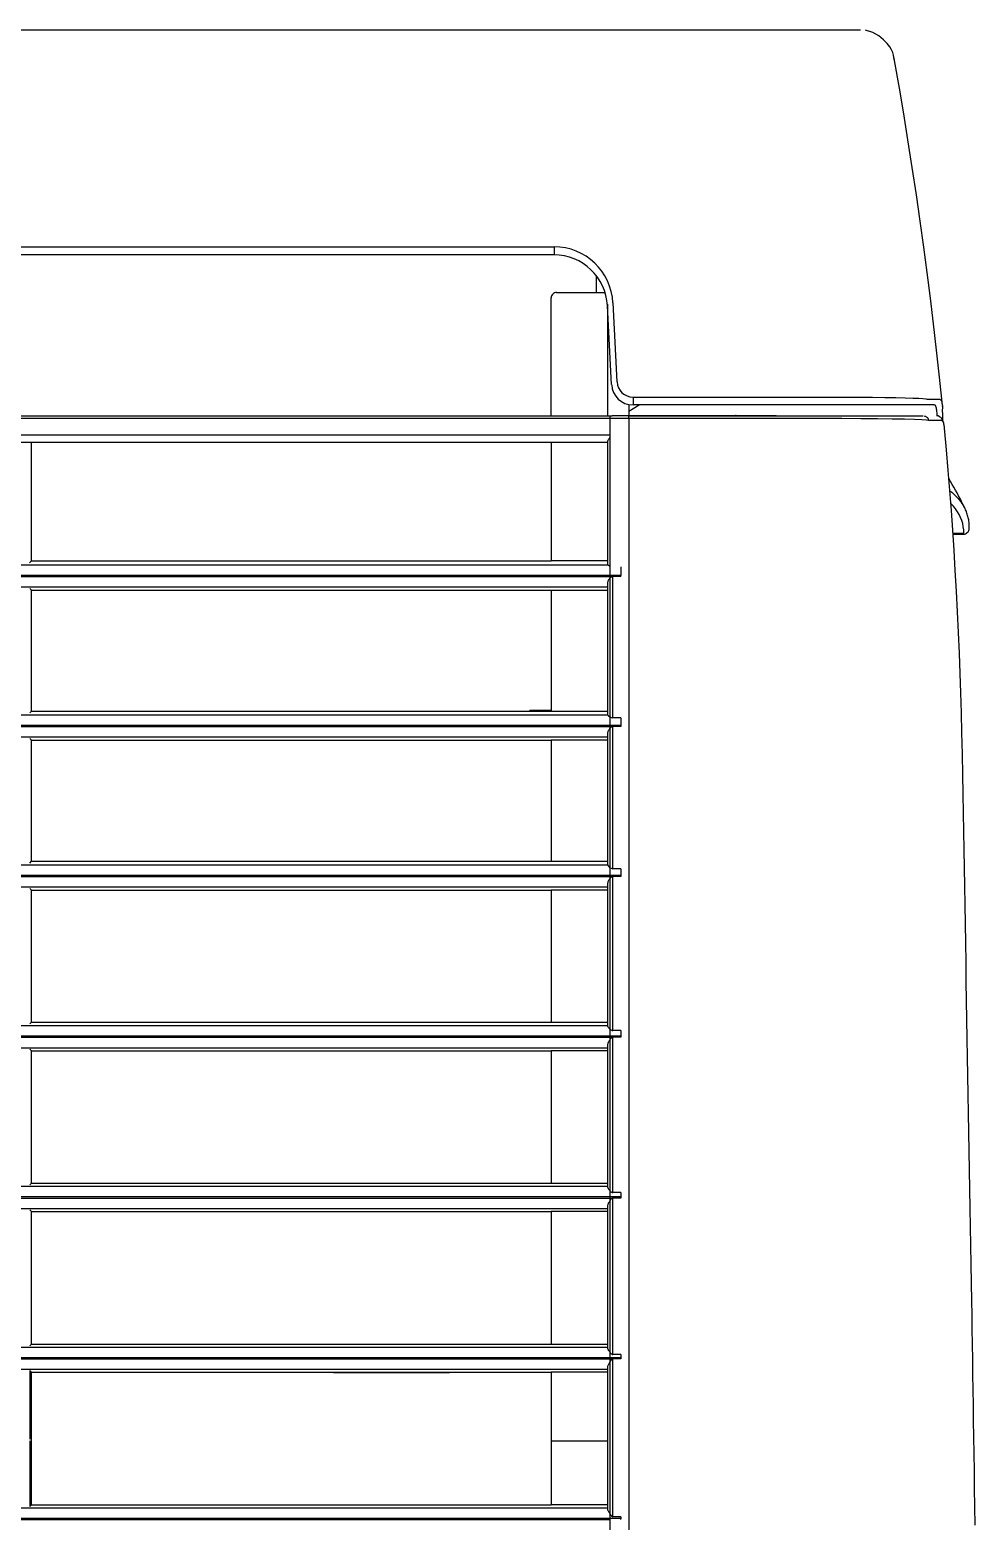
# Model space of a CAD drawing. Header units: millimetres. Extents: x -13830 to 215738, y -24143 to 193994.
# Drawn here: x 53978.7 to 54066.9, y 98409.1 to 98548.3 of the extents above; entities that cross this region are included whole.
import ezdxf

# ---------------------------------------------------------------- set-up
doc = ezdxf.new("R2010")
doc.units = ezdxf.units.MM
doc.header["$LTSCALE"] = 100
doc.layers.add('A-Fin-Stone', color=64, linetype='CONTINUOUS')
doc.layers.add('PRANDCM', color=7, linetype='CONTINUOUS')
doc.layers.add('M-2019.7.9', color=6, linetype='CONTINUOUS', lineweight=15)

# ---------------------------------------------------------------- blocks, each defined once
blk = doc.blocks.new('FXAP22-36NVC-F')
at = {"layer": 'PRANDCM', "linetype": 'Continuous'}
for p, q in [((303.14, 346.69), (303.14, 456.45)), ((304.89, 456.45), (304.89, 346.69)), ((270.8, 449.94), (270.83, 448.21)), ((270.83, 448.21), (270.86, 446.51)), ((303.89, 449.42), (303.89, 449.32)), ((303.89, 449.16), (303.89, 449.32)), ((303.89, 449.32), (929.89, 449.32)), ((303.89, 449.16), (304.64, 449.16)), ((304.64, 449.16), (304.64, 434.42)), ((304.7, 449.13), (304.64, 449.16)), ((304.75, 449.09), (304.7, 449.13)), ((304.79, 449.03), (304.75, 449.09)), ((304.83, 448.98), (304.79, 449.03)), ((304.87, 448.93), (304.83, 448.98)), ((304.91, 448.88), (304.87, 448.93)), ((928.89, 449.42), (304.89, 449.42)), ((304.94, 448.82), (304.91, 448.88)), ((304.98, 448.77), (304.94, 448.82)), ((305.01, 448.72), (304.98, 448.77)), ((305.04, 448.67), (305.01, 448.72)), ((305.07, 448.62), (305.04, 448.67)), ((305.09, 448.58), (305.07, 448.62)), ((305.11, 448.54), (305.09, 448.58)), ((305.12, 448.5), (305.11, 448.54)), ((305.13, 448.46), (305.12, 448.5)), ((305.14, 448.43), (305.13, 448.46)), ((305.14, 435.23), (305.14, 448.43)), ((928.64, 448.32), (305.14, 448.32)), ((358.89, 448.04), (359.05, 448.2)), ((359.05, 442.06), (359.05, 448.2)), ((305.14, 448.04), (310.39, 448.04)), ((310.39, 442.06), (310.39, 448.04)), ((358.89, 448.04), (310.39, 448.04)), ((358.89, 448.04), (358.89, 442.06)), ((270.86, 446.51), (270.88, 444.86)), ((270.88, 444.86), (270.9, 443.26)), ((270.9, 443.26), (270.93, 441.71)), ((270.93, 441.71), (270.95, 440.21)), ((310.39, 442.06), (305.14, 442.06)), ((310.39, 435.68), (310.39, 442.06)), ((358.89, 442.06), (358.89, 435.68)), ((359.05, 435.52), (359.05, 441.91)), ((270.95, 440.21), (270.97, 438.75)), ((270.97, 438.75), (270.99, 437.32)), ((270.99, 437.32), (271.01, 435.9)), ((271.01, 435.9), (271.03, 434.48)), ((305.14, 435.68), (310.39, 435.68)), ((358.89, 435.68), (310.39, 435.68)), ((329.89, 435.71), (319.89, 435.71)), ((320.69, 435.71), (320.69, 435.68)), ((329.89, 435.74), (330.69, 435.74)), ((358.89, 435.68), (359.05, 435.52)), ((271.03, 434.48), (271.05, 433.06)), ((303.89, 434.32), (303.89, 434.42)), ((303.89, 434.42), (304.64, 434.42)), ((303.89, 434.03), (303.89, 434.32)), ((303.89, 434.32), (929.89, 434.32)), ((304.64, 434.42), (304.7, 434.45)), ((929.14, 434.42), (304.64, 434.42)), ((304.7, 434.45), (304.75, 434.5)), ((304.75, 434.5), (304.79, 434.55)), ((304.79, 434.55), (304.83, 434.61)), ((304.83, 434.61), (304.87, 434.66)), ((304.87, 434.66), (304.91, 434.72)), ((304.91, 434.72), (304.94, 434.78)), ((304.94, 434.78), (304.98, 434.83)), ((304.98, 434.83), (305.01, 434.89)), ((305.01, 434.89), (305.04, 434.94)), ((305.04, 434.94), (305.07, 435)), ((305.07, 435), (305.09, 435.05)), ((305.09, 435.05), (305.11, 435.09)), ((305.11, 435.09), (305.12, 435.14)), ((305.12, 435.14), (305.13, 435.19)), ((305.13, 435.19), (305.14, 435.23)), ((305.14, 435.42), (928.64, 435.42)), ((359.06, 435.51), (359.05, 435.52)), ((271.05, 433.06), (271.07, 431.64)), ((303.89, 434.03), (304.64, 434.03)), ((304.64, 434.03), (304.64, 419.42)), ((304.7, 434.01), (304.64, 434.03)), ((304.75, 433.97), (304.7, 434.01)), ((304.8, 433.93), (304.75, 433.97)), ((304.84, 433.88), (304.8, 433.93)), ((304.88, 433.84), (304.84, 433.88)), ((304.92, 433.79), (304.88, 433.84)), ((304.95, 433.74), (304.92, 433.79)), ((304.98, 433.69), (304.95, 433.74)), ((305.02, 433.65), (304.98, 433.69)), ((305.05, 433.61), (305.02, 433.65)), ((305.07, 433.56), (305.05, 433.61)), ((305.09, 433.53), (305.07, 433.56)), ((305.11, 433.49), (305.09, 433.53)), ((305.12, 433.46), (305.11, 433.49)), ((305.13, 433.43), (305.12, 433.46)), ((305.14, 433.4), (305.13, 433.43)), ((305.14, 420.2), (305.14, 433.4)), ((928.64, 433.32), (305.14, 433.32)), ((310.39, 433.04), (305.14, 433.04)), ((358.89, 433.04), (310.39, 433.04)), ((310.39, 420.68), (310.39, 433.04)), ((359.05, 433.21), (358.89, 433.04)), ((358.89, 433.04), (358.89, 420.68)), ((271.07, 431.64), (271.1, 430.31)), ((271.1, 430.31), (271.12, 429)), ((271.12, 429), (271.14, 427.37)), ((271.14, 427.37), (271.17, 425.6)), ((271.17, 425.6), (271.2, 423.84)), ((271.2, 423.84), (271.23, 422.1)), ((271.23, 422.1), (271.26, 420.35)), ((271.26, 420.35), (271.29, 418.59)), ((305.14, 420.68), (310.39, 420.68)), ((305.14, 420.42), (928.64, 420.42)), ((358.89, 420.68), (310.39, 420.68)), ((358.89, 420.68), (359.05, 420.52)), ((303.89, 419.32), (303.89, 419.42)), ((303.89, 419.42), (304.64, 419.42)), ((303.89, 418.91), (303.89, 419.32)), ((303.89, 419.32), (929.89, 419.32)), ((303.89, 418.91), (304.64, 418.91)), ((304.64, 419.42), (304.7, 419.44)), ((929.14, 419.42), (304.64, 419.42)), ((304.64, 418.91), (304.64, 404.42)), ((304.7, 418.9), (304.64, 418.91)), ((304.7, 419.44), (304.75, 419.49)), ((304.75, 418.87), (304.7, 418.9)), ((304.75, 419.49), (304.8, 419.53)), ((304.8, 419.53), (304.84, 419.58)), ((304.84, 419.58), (304.88, 419.64)), ((304.88, 419.64), (304.91, 419.69)), ((304.91, 419.69), (304.95, 419.75)), ((304.95, 419.75), (304.98, 419.8)), ((304.98, 419.8), (305.02, 419.86)), ((305.02, 419.86), (305.05, 419.91)), ((305.05, 419.91), (305.07, 419.96)), ((305.07, 419.96), (305.09, 420.01)), ((305.09, 420.01), (305.11, 420.06)), ((305.11, 420.06), (305.12, 420.11)), ((305.12, 420.11), (305.13, 420.15)), ((305.13, 420.15), (305.14, 420.2)), ((271.29, 418.59), (271.32, 416.83)), ((304.8, 418.83), (304.75, 418.87)), ((304.84, 418.79), (304.8, 418.83)), ((304.88, 418.75), (304.84, 418.79)), ((304.92, 418.71), (304.88, 418.75)), ((304.96, 418.66), (304.92, 418.71)), ((304.99, 418.62), (304.96, 418.66)), ((305.02, 418.58), (304.99, 418.62)), ((305.05, 418.54), (305.02, 418.58)), ((305.07, 418.51), (305.05, 418.54)), ((305.1, 418.48), (305.07, 418.51)), ((305.11, 418.45), (305.1, 418.48)), ((305.13, 418.42), (305.11, 418.45)), ((305.13, 418.39), (305.13, 418.42)), ((305.14, 418.37), (305.13, 418.39)), ((305.14, 405.17), (305.14, 418.37)), ((928.64, 418.32), (305.14, 418.32)), ((310.39, 418.03), (305.14, 418.03)), ((310.39, 405.69), (310.39, 418.03)), ((358.89, 418.03), (310.39, 418.03)), ((359.05, 418.2), (358.89, 418.03)), ((358.89, 418.03), (358.89, 405.69)), ((271.32, 416.83), (271.35, 415.06)), ((271.35, 415.06), (271.39, 413.28)), ((271.39, 413.28), (271.42, 411.51)), ((271.42, 411.51), (271.45, 409.75)), ((271.45, 409.75), (271.48, 408)), ((271.48, 408), (271.51, 406.26)), ((271.51, 406.26), (271.54, 404.52)), ((305.07, 404.93), (305.09, 404.98)), ((305.09, 404.98), (305.11, 405.03)), ((305.11, 405.03), (305.12, 405.08)), ((305.12, 405.08), (305.13, 405.12)), ((305.13, 405.12), (305.14, 405.17)), ((305.14, 405.69), (310.39, 405.69)), ((305.14, 405.42), (928.64, 405.42)), ((358.89, 405.69), (310.39, 405.69)), ((358.89, 405.69), (359.05, 405.52)), ((271.54, 404.52), (271.57, 402.76)), ((303.89, 404.32), (303.89, 404.42)), ((303.89, 404.42), (304.64, 404.42)), ((303.89, 404.32), (929.89, 404.32)), ((303.89, 403.8), (303.89, 404.32)), ((303.89, 403.8), (304.64, 403.8)), ((304.64, 404.42), (304.7, 404.44)), ((929.14, 404.42), (304.64, 404.42)), ((304.64, 403.8), (304.64, 389.42)), ((304.7, 403.79), (304.64, 403.8)), ((304.7, 404.44), (304.75, 404.47)), ((304.75, 403.76), (304.7, 403.79)), ((304.75, 404.47), (304.8, 404.52)), ((304.8, 403.73), (304.75, 403.76)), ((304.8, 404.52), (304.84, 404.56)), ((304.85, 403.7), (304.8, 403.73)), ((304.84, 404.56), (304.88, 404.61)), ((304.89, 403.66), (304.85, 403.7)), ((304.88, 404.61), (304.92, 404.67)), ((304.92, 403.63), (304.89, 403.66)), ((304.92, 404.67), (304.95, 404.72)), ((304.96, 403.59), (304.92, 403.63)), ((304.95, 404.72), (304.99, 404.77)), ((304.99, 403.56), (304.96, 403.59)), ((304.99, 404.77), (305.02, 404.83)), ((305.02, 404.83), (305.05, 404.88)), ((305.05, 404.88), (305.07, 404.93)), ((271.57, 402.76), (271.6, 400.99)), ((305.02, 403.52), (304.99, 403.56)), ((305.05, 403.49), (305.02, 403.52)), ((305.08, 403.46), (305.05, 403.49)), ((305.1, 403.43), (305.08, 403.46)), ((305.11, 403.41), (305.1, 403.43)), ((305.13, 403.38), (305.11, 403.41)), ((305.13, 403.36), (305.13, 403.38)), ((305.14, 403.35), (305.13, 403.36)), ((305.14, 390.14), (305.14, 403.35)), ((928.64, 403.32), (305.14, 403.32)), ((310.39, 403.02), (305.14, 403.02)), ((358.89, 403.02), (310.39, 403.02)), ((310.39, 390.69), (310.39, 403.02)), ((359.05, 403.18), (358.89, 403.02)), ((358.89, 403.02), (358.89, 390.69)), ((271.6, 400.99), (271.63, 399.2)), ((271.63, 399.2), (271.66, 397.41)), ((271.66, 397.41), (271.69, 395.61)), ((271.69, 395.61), (271.72, 393.83)), ((271.72, 393.83), (271.75, 392.06)), ((271.75, 392.06), (271.78, 390.32)), ((271.78, 390.32), (271.81, 388.61)), ((304.89, 389.59), (304.92, 389.64)), ((304.92, 389.64), (304.96, 389.69)), ((304.96, 389.69), (304.99, 389.75)), ((304.99, 389.75), (305.02, 389.8)), ((305.02, 389.8), (305.05, 389.85)), ((305.05, 389.85), (305.08, 389.9)), ((305.08, 389.9), (305.1, 389.95)), ((305.1, 389.95), (305.11, 390)), ((305.11, 390), (305.13, 390.05)), ((305.13, 390.09), (305.14, 390.14)), ((305.13, 390.05), (305.13, 390.09)), ((305.14, 390.69), (310.39, 390.69)), ((305.14, 390.42), (928.64, 390.42)), ((358.89, 390.69), (310.39, 390.69)), ((358.89, 390.69), (359.06, 390.53)), ((271.81, 388.61), (271.84, 386.91)), ((303.89, 389.32), (303.89, 389.42)), ((303.89, 389.42), (304.64, 389.42)), ((303.89, 389.32), (929.89, 389.32)), ((303.89, 388.7), (303.89, 389.32)), ((303.89, 388.7), (304.64, 388.7)), ((304.64, 389.42), (304.7, 389.44)), ((929.14, 389.42), (304.64, 389.42)), ((304.64, 388.7), (304.64, 375.42)), ((304.7, 389.44), (304.75, 389.47)), ((304.75, 389.47), (304.8, 389.5)), ((304.8, 389.5), (304.85, 389.55)), ((304.85, 389.55), (304.89, 389.59)), ((305.14, 376.11), (305.14, 388.33)), ((928.64, 388.32), (305.14, 388.32)), ((271.84, 386.91), (271.87, 385.21)), ((310.39, 388), (305.14, 388)), ((358.89, 388), (310.39, 388)), ((310.39, 376.7), (310.39, 388)), ((359.06, 388.17), (358.89, 388)), ((358.89, 388), (358.89, 376.7)), ((271.87, 385.21), (271.9, 383.49)), ((271.9, 383.49), (271.93, 381.73)), ((271.93, 381.73), (271.96, 379.91)), ((271.96, 379.91), (272, 378.02)), ((272, 378.02), (272, 378.02)), ((272, 378.02), (272, 378.02)), ((272, 378.02), (272, 378.02)), ((272, 378.02), (272, 378.02)), ((272, 378.02), (272, 378.02)), ((272, 378.02), (272, 378.02)), ((272, 378.02), (272, 378.02)), ((272, 378.01), (272.04, 376.01)), ((272.04, 376.01), (272.08, 374.13)), ((304.98, 375.69), (305.01, 375.76)), ((305.01, 375.76), (305.05, 375.82)), ((305.05, 375.82), (305.08, 375.88)), ((305.08, 375.88), (305.1, 375.94)), ((305.1, 375.94), (305.12, 376)), ((305.12, 376), (305.13, 376.05)), ((305.13, 376.05), (305.14, 376.11)), ((305.14, 376.7), (310.39, 376.7)), ((305.14, 376.42), (928.64, 376.42)), ((358.89, 376.7), (310.39, 376.7)), ((358.89, 376.7), (359.06, 376.53)), ((303.89, 375.32), (303.89, 375.42)), ((303.89, 375.42), (304.64, 375.42)), ((303.89, 374.61), (303.89, 375.32)), ((303.89, 375.32), (929.89, 375.32)), ((303.89, 374.61), (304.64, 374.61)), ((304.64, 375.42), (304.71, 375.44)), ((929.14, 375.42), (304.64, 375.42)), ((304.64, 374.61), (304.64, 361.42)), ((304.71, 375.44), (304.78, 375.47)), ((304.78, 375.47), (304.83, 375.52)), ((304.83, 375.52), (304.88, 375.57)), ((304.88, 375.57), (304.93, 375.63)), ((304.93, 375.63), (304.98, 375.69)), ((272.08, 374.13), (272.14, 372.29)), ((305.14, 362.09), (305.14, 374.32)), ((928.64, 374.32), (305.14, 374.32)), ((310.39, 373.98), (305.14, 373.98)), ((310.39, 362.71), (310.39, 373.98)), ((358.89, 373.98), (310.39, 373.98)), ((310.39, 373.93), (312.39, 373.93)), ((312.39, 373.98), (312.39, 373.93)), ((359.06, 374.16), (358.89, 373.98)), ((358.89, 373.98), (358.89, 362.71)), ((272.14, 372.29), (272.2, 370.46)), ((272.2, 370.46), (272.27, 368.57)), ((272.27, 368.57), (272.35, 366.66)), ((272.35, 366.66), (272.44, 364.73)), ((272.44, 364.73), (272.55, 362.79)), ((272.55, 362.79), (272.66, 360.87)), ((305.05, 361.79), (305.08, 361.85)), ((305.08, 361.85), (305.1, 361.91)), ((305.1, 361.91), (305.12, 361.97)), ((305.12, 361.97), (305.13, 362.03)), ((305.13, 362.03), (305.14, 362.09)), ((310.39, 362.71), (305.14, 362.71)), ((305.14, 362.42), (928.64, 362.42)), ((358.89, 362.71), (310.39, 362.71)), ((359.06, 362.54), (358.89, 362.71)), ((272.66, 360.87), (272.78, 358.97)), ((303.89, 361.42), (303.89, 361.32)), ((303.89, 361.42), (304.64, 361.42)), ((303.89, 360.53), (303.89, 361.32)), ((303.89, 361.32), (929.89, 361.32)), ((304.64, 361.42), (304.71, 361.44)), ((929.14, 361.42), (304.64, 361.42)), ((304.71, 361.44), (304.78, 361.47)), ((304.78, 361.47), (304.83, 361.51)), ((304.83, 361.51), (304.89, 361.56)), ((304.89, 361.56), (304.93, 361.61)), ((304.93, 360.44), (304.89, 360.46)), ((304.93, 361.61), (304.98, 361.67)), ((304.96, 360.42), (304.93, 360.44)), ((304.98, 361.67), (305.02, 361.73)), ((305.02, 361.73), (305.05, 361.79)), ((305, 360.4), (304.96, 360.42)), ((305.03, 360.38), (305, 360.4)), ((305.05, 360.36), (305.03, 360.38)), ((305.07, 360.35), (305.05, 360.36)), ((305.09, 360.34), (305.07, 360.35)), ((305.11, 360.33), (305.09, 360.34)), ((305.12, 360.32), (305.11, 360.33)), ((305.13, 360.32), (305.12, 360.32)), ((928.64, 360.32), (305.13, 360.32)), ((305.14, 360.31), (305.13, 360.32)), ((305.14, 348.87), (305.14, 360.31)), ((305.14, 359.96), (310.39, 359.96)), ((310.39, 348.92), (310.39, 359.96)), ((358.89, 359.96), (310.39, 359.96)), ((358.89, 359.96), (359.07, 360.14)), ((358.89, 359.96), (358.89, 348.92)), ((272.78, 358.97), (272.9, 357.09)), ((271.37, 357.04), (271.36, 356.97)), ((271.36, 356.97), (271.36, 356.91)), ((271.36, 356.92), (271.36, 356.8)), ((271.36, 356.8), (271.36, 356.69)), ((271.36, 356.69), (271.37, 356.59)), ((271.39, 357.12), (271.37, 357.04)), ((271.37, 356.59), (271.37, 356.48)), ((271.37, 356.48), (271.38, 356.37)), ((271.38, 356.37), (271.4, 356.26)), ((271.42, 357.19), (271.39, 357.12)), ((271.4, 356.26), (271.41, 356.15)), ((271.47, 357.26), (271.42, 357.19)), ((271.54, 357.33), (271.47, 357.26)), ((271.61, 357.39), (271.54, 357.33)), ((271.7, 357.43), (271.61, 357.39)), ((271.79, 357.46), (271.7, 357.43)), ((271.89, 357.47), (271.79, 357.46)), ((271.87, 357.46), (271.86, 357.45)), ((271.86, 357.45), (271.86, 357.44)), ((271.86, 357.44), (271.86, 357.42)), ((271.86, 357.42), (271.86, 357.41)), ((271.86, 357.41), (272.88, 357.41)), ((271.86, 357.41), (271.87, 357.08)), ((271.88, 357.47), (271.87, 357.46)), ((271.87, 357.46), (271.87, 357.46)), ((271.87, 357.08), (271.91, 356.78)), ((271.89, 357.47), (271.88, 357.47)), ((272.88, 357.47), (271.89, 357.47)), ((271.89, 357.47), (271.89, 357.47)), ((271.89, 357.47), (271.89, 357.47)), ((271.89, 357.47), (271.89, 357.47)), ((271.89, 357.47), (271.89, 357.47)), ((271.89, 357.47), (271.89, 357.47)), ((271.89, 357.47), (271.89, 357.47)), ((271.89, 357.47), (271.89, 357.47)), ((271.91, 356.78), (271.97, 356.48)), ((271.97, 356.48), (272.05, 356.19)), ((272.9, 357.09), (273.03, 355.25)), ((271.41, 356.15), (271.43, 356.05)), ((271.43, 356.05), (271.46, 355.94)), ((271.46, 355.94), (271.48, 355.83)), ((271.48, 355.83), (271.51, 355.72)), ((271.51, 355.72), (271.54, 355.61)), ((271.54, 355.61), (271.58, 355.51)), ((271.58, 355.51), (271.61, 355.4)), ((271.61, 355.4), (271.65, 355.3)), ((271.65, 355.3), (271.7, 355.19)), ((271.74, 355.14), (271.73, 355.17)), ((271.76, 355.1), (271.74, 355.14)), ((271.78, 355.06), (271.76, 355.1)), ((271.8, 355.03), (271.78, 355.06)), ((271.78, 355.03), (271.93, 354.73)), ((271.82, 354.99), (271.8, 355.03)), ((271.83, 354.95), (271.82, 354.99)), ((271.85, 354.92), (271.83, 354.95)), ((271.94, 354.76), (271.85, 354.92)), ((272.05, 356.19), (272.16, 355.91)), ((272.16, 355.91), (272.29, 355.65)), ((272.29, 355.65), (272.45, 355.38)), ((272.45, 355.38), (272.63, 355.12)), ((272.63, 355.12), (272.84, 354.87)), ((272.84, 354.87), (273.08, 354.62)), ((273.03, 355.25), (273.17, 353.41)), ((271.93, 354.73), (272.07, 354.44)), ((272.04, 354.61), (271.94, 354.76)), ((272.14, 354.46), (272.04, 354.61)), ((272.07, 354.44), (272.22, 354.16)), ((272.26, 354.31), (272.14, 354.46)), ((272.22, 354.16), (272.36, 353.89)), ((272.38, 354.16), (272.26, 354.31)), ((272.36, 353.89), (272.5, 353.63)), ((272.52, 354.02), (272.38, 354.16)), ((272.5, 353.63), (272.65, 353.37)), ((272.66, 353.87), (272.52, 354.02)), ((272.82, 353.72), (272.66, 353.87)), ((272.99, 353.57), (272.82, 353.72)), ((273.17, 353.43), (272.99, 353.57)), ((272.65, 353.37), (272.79, 353.1)), ((272.79, 353.1), (272.94, 352.84)), ((272.94, 352.84), (273.1, 352.57)), ((273.1, 352.57), (273.26, 352.29)), ((273.17, 353.41), (273.32, 351.54)), ((273.32, 351.54), (273.49, 349.61)), ((273.49, 349.61), (273.67, 347.57)), ((304.89, 348.45), (304.93, 348.49)), ((928.89, 348.19), (304.89, 348.19)), ((304.93, 348.49), (304.97, 348.54)), ((304.97, 348.54), (305, 348.59)), ((305, 348.59), (305.03, 348.63)), ((305.03, 348.63), (305.06, 348.68)), ((305.06, 348.68), (305.09, 348.72)), ((305.09, 348.72), (305.11, 348.76)), ((305.11, 348.76), (305.12, 348.8)), ((305.12, 348.8), (305.13, 348.83)), ((305.13, 348.83), (305.14, 348.87)), ((305.14, 348.92), (928.64, 348.92)), ((273.67, 347.56), (273.67, 347.55)), ((273.67, 347.55), (273.68, 347.53)), ((273.68, 347.53), (273.68, 347.52)), ((273.68, 347.52), (273.68, 347.5)), ((273.68, 347.5), (273.68, 347.49)), ((273.68, 347.49), (273.68, 347.47)), ((273.68, 347.47), (273.68, 347.45)), ((273.68, 347.45), (273.7, 347.37)), ((273.7, 347.37), (273.71, 347.29)), ((273.71, 347.29), (273.72, 347.22)), ((273.72, 347.22), (273.74, 347.15)), ((273.72, 347.21), (273.73, 347.12)), ((273.73, 347.12), (273.75, 347.03)), ((273.74, 347.15), (273.75, 347.09)), ((273.75, 347.09), (273.77, 347.04)), ((273.75, 347.03), (273.78, 346.95)), ((273.77, 347.04), (273.79, 347)), ((273.78, 346.95), (273.81, 346.87)), ((273.79, 347), (273.81, 346.96)), ((273.81, 346.96), (273.83, 346.93)), ((273.81, 346.87), (273.87, 346.78)), ((273.83, 346.93), (273.86, 346.91)), ((273.84, 346.83), (273.83, 346.76)), ((273.83, 346.76), (273.83, 346.68)), ((273.83, 346.68), (273.83, 346.61)), ((273.83, 346.61), (273.83, 346.53)), ((273.83, 346.53), (273.83, 346.46)), ((273.86, 346.91), (273.88, 346.89)), ((273.87, 346.78), (273.93, 346.69)), ((273.88, 346.89), (273.91, 346.88)), ((273.91, 346.88), (273.93, 346.87)), ((273.93, 346.87), (275.15, 346.87)), ((273.93, 346.69), (274.02, 346.6)), ((274.02, 346.6), (274.12, 346.51)), ((274.12, 346.51), (274.26, 346.44)), ((275.17, 346.8), (275.15, 346.87)), ((275.15, 346.87), (275.35, 346.84)), ((275.2, 346.73), (275.17, 346.8)), ((275.23, 346.66), (275.2, 346.73)), ((275.27, 346.6), (275.23, 346.66)), ((275.32, 346.55), (275.27, 346.6)), ((275.37, 346.51), (275.32, 346.55)), ((275.35, 346.84), (275.79, 346.81)), ((275.43, 346.47), (275.37, 346.51)), ((275.79, 346.81), (276.48, 346.78)), ((276.48, 346.78), (277.4, 346.75)), ((277.4, 346.75), (278.55, 346.73)), ((278.55, 346.73), (279.91, 346.71)), ((279.91, 346.71), (281.48, 346.7)), ((281.48, 346.7), (283.24, 346.69)), ((283.24, 346.69), (285.15, 346.69)), ((285.15, 346.69), (287.21, 346.69)), ((287.21, 346.69), (304.89, 346.69)), ((303.14, 346.69), (303.14, 346.42)), ((303.14, 346.69), (930.64, 346.69)), ((304.89, 346.69), (304.89, 346.42)), ((273.83, 346.46), (273.83, 346.39)), ((273.83, 346.39), (273.83, 346.32)), ((273.83, 346.32), (273.83, 346.24)), ((273.83, 346.24), (273.83, 346.16)), ((273.83, 346.16), (273.84, 346.09)), ((273.84, 346.09), (273.84, 346.02)), ((273.84, 346.02), (273.84, 345.95)), ((273.84, 345.95), (273.84, 345.88)), ((273.84, 345.88), (273.85, 345.82)), ((273.85, 345.75), (273.85, 345.79)), ((273.85, 345.71), (273.85, 345.75)), ((273.85, 345.68), (273.85, 345.71)), ((273.86, 345.64), (273.85, 345.68)), ((273.86, 345.6), (273.86, 345.64)), ((273.86, 345.57), (273.86, 345.6)), ((273.87, 345.53), (273.86, 345.57)), ((273.87, 345.55), (273.87, 345.55)), ((273.87, 345.55), (273.87, 345.54)), ((273.87, 345.55), (273.87, 345.55)), ((273.87, 345.54), (273.87, 345.54)), ((273.87, 345.54), (273.87, 345.53)), ((273.87, 345.5), (273.87, 345.53)), ((273.87, 345.53), (273.87, 345.53)), ((273.87, 345.53), (273.87, 345.53)), ((273.87, 345.47), (273.87, 345.5)), ((273.87, 345.48), (274.14, 342.83)), ((273.88, 345.43), (273.87, 345.47)), ((273.89, 345.33), (273.88, 345.43)), ((273.91, 345.23), (273.89, 345.33)), ((273.93, 345.14), (273.91, 345.23)), ((273.95, 345.07), (273.93, 345.14)), ((274.26, 346.44), (274.42, 346.42)), ((274.34, 346.43), (274.35, 346.28)), ((274.35, 346.28), (274.36, 346.15)), ((274.36, 346.15), (274.37, 346.02)), ((274.37, 346.02), (274.38, 345.91)), ((274.38, 345.91), (274.4, 345.81)), ((274.4, 345.81), (274.42, 345.71)), ((274.42, 345.71), (274.44, 345.63)), ((274.44, 345.63), (274.47, 345.57)), ((274.47, 345.57), (274.49, 345.52)), ((274.49, 345.52), (274.52, 345.48)), ((274.52, 345.48), (274.55, 345.45)), ((274.55, 345.45), (274.59, 345.43)), ((274.59, 345.43), (274.62, 345.42)), ((274.62, 345.42), (275.8, 345.42)), ((274.62, 345.42), (274.62, 345.42)), ((274.62, 345.42), (274.62, 345.42)), ((274.62, 345.42), (274.62, 345.42)), ((274.62, 345.42), (274.62, 345.42)), ((274.62, 345.42), (274.62, 345.42)), ((274.62, 345.42), (274.62, 345.42)), ((274.62, 345.42), (274.62, 345.42)), ((275.5, 346.45), (275.43, 346.47)), ((275.58, 346.43), (275.5, 346.45)), ((287.21, 346.42), (275.66, 346.42)), ((275.8, 345.42), (287.52, 345.42)), ((303.1, 346.42), (287.21, 346.42)), ((287.52, 345.42), (302.74, 345.42)), ((289.39, 346.42), (304.69, 346.42)), ((293.12, 346.4), (293.13, 346.4)), ((293.13, 346.4), (293.14, 346.4)), ((293.14, 346.4), (293.15, 346.41)), ((293.15, 346.41), (293.16, 346.41)), ((293.16, 346.41), (293.17, 346.41)), ((293.17, 346.41), (293.18, 346.42)), ((293.18, 346.42), (293.19, 346.42)), ((293.39, 346.41), (293.39, 346.41)), ((303.14, 345.99), (302.16, 345.42)), ((302.74, 344.69), (302.74, 345.42)), ((303.14, 345.37), (303.14, 346.42)), ((304.89, 346.42), (304.69, 346.42)), ((929.09, 346.42), (304.69, 346.42)), ((305.14, 336.02), (305.14, 346.42)), ((310.39, 346.42), (310.39, 335.42)), ((273.98, 345.01), (273.95, 345.07)), ((274, 344.96), (273.98, 345.01)), ((274.03, 344.93), (274, 344.96)), ((274.06, 344.9), (274.03, 344.93)), ((274.09, 344.88), (274.06, 344.9)), ((274.13, 344.87), (274.09, 344.88)), ((275.31, 344.87), (274.13, 344.87)), ((275.42, 344.84), (275.31, 344.87)), ((275.68, 344.82), (275.42, 344.84)), ((276.07, 344.79), (275.68, 344.82)), ((276.62, 344.77), (276.07, 344.79)), ((277.33, 344.75), (276.62, 344.77)), ((278.21, 344.73), (277.33, 344.75)), ((279.23, 344.72), (278.21, 344.73)), ((280.38, 344.7), (279.23, 344.72)), ((281.63, 344.69), (280.38, 344.7)), ((282.96, 344.68), (281.63, 344.69)), ((284.37, 344.68), (282.96, 344.68)), ((285.89, 344.68), (284.37, 344.68)), ((287.52, 344.69), (285.89, 344.68)), ((302.74, 344.69), (287.52, 344.69)), ((274.14, 342.83), (274.41, 340.3)), ((304.63, 335.88), (304.24, 343.26)), ((304.74, 343.52), (305.12, 336.16)), ((274.41, 340.3), (274.69, 337.84)), ((274.69, 337.84), (274.98, 335.44)), ((274.98, 335.44), (275.28, 333.06)), ((309.89, 334.92), (305.36, 334.92)), ((306.14, 334.92), (306.14, 333.4)), ((275.28, 333.06), (275.6, 330.68)), ((310.12, 330.66), (310.12, 331.42)), ((310.12, 331.42), (922.57, 331.42)), ((275.6, 330.68), (275.94, 328.27)), ((922.57, 330.66), (310.12, 330.66)), ((275.94, 328.27), (276.29, 325.8)), ((276.29, 325.8), (276.68, 323.25)), ((276.68, 323.25), (277.08, 320.69)), ((277.08, 320.69), (277.47, 318.26)), ((277.47, 318.26), (277.88, 315.86)), ((277.88, 315.86), (278.34, 313.29)), ((278.34, 313.29), (278.34, 313.28)), ((278.34, 313.28), (278.34, 313.28)), ((278.34, 313.28), (278.34, 313.28)), ((278.34, 313.28), (278.34, 313.28)), ((278.34, 313.28), (278.34, 313.28)), ((278.34, 313.28), (278.34, 313.28)), ((278.34, 313.28), (278.34, 313.28)), ((278.34, 313.28), (278.36, 313.2)), ((278.34, 313.28), (278.34, 313.27)), ((278.34, 313.27), (278.34, 313.26)), ((278.34, 313.26), (278.35, 313.26)), ((278.35, 313.26), (278.35, 313.25)), ((278.35, 313.25), (278.35, 313.24)), ((278.35, 313.24), (278.35, 313.23)), ((278.35, 313.24), (278.35, 313.24)), ((278.35, 313.22), (278.39, 313)), ((278.36, 313.2), (278.37, 313.13)), ((278.37, 313.13), (278.39, 313.07)), ((278.39, 313), (278.43, 312.78)), ((278.43, 312.78), (278.49, 312.54)), ((278.49, 312.54), (278.6, 312.29)), ((278.6, 312.29), (278.77, 312.01)), ((278.77, 312.01), (279.01, 311.7)), ((279.01, 311.7), (279.35, 311.34)), ((279.35, 311.34), (279.8, 310.97)), ((279.8, 310.97), (280.36, 310.65)), ((280.36, 310.65), (281.04, 310.45)), ((282.11, 310.42), (281.52, 310.42)), ((293.16, 310.42), (282.11, 310.42)), ((1042.62, 310.42), (293.16, 310.42))]:
    blk.add_line(p, q, dxfattribs=at)
for centre, radius, start, end in [((304.46, 387.93), 0.787, 30.5473, 76.9264), ((304.49, 373.77), 0.849, 40.3455, 80.0289), ((302.74, 343.42), 2, 3, 90), ((302.74, 343.19), 1.5, 2.9102, 89.9753), ((310.12, 336.17), 5.51, 182.9486, 269.9369), ((310.12, 336.42), 5, 183, 270), ((309.89, 335.42), 0.5, 270, 0)]:
    blk.add_arc(centre, radius, start, end, dxfattribs=at)
blk = doc.blocks.new('A$C42397DEC')
at = {"layer": 'M-2019.7.9', "rotation": 180}
blk.add_blockref('FXAP22-36NVC-F', (12494.13, -5939.84), dxfattribs=at)

msp = doc.modelspace()

# ---------------------------------------------------------------- block references
at = {"layer": 'A-Fin-Stone'}
msp.add_blockref('A$C42397DEC', (41843.59, 104798.53), dxfattribs=at)

doc.saveas('drawing.dxf')
